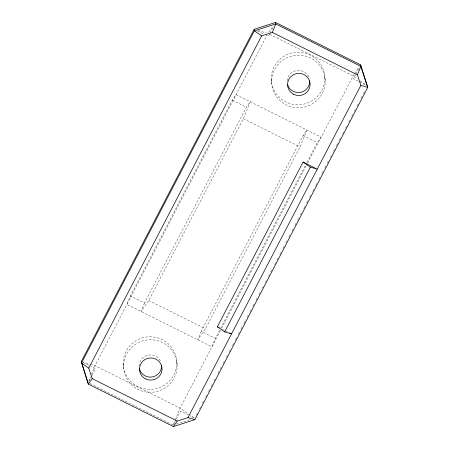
<?xml version="1.0" encoding="UTF-8"?>
<svg xmlns="http://www.w3.org/2000/svg" width="449" height="449" viewBox="0 0 449 449"><rect width="100%" height="100%" fill="white"/><g stroke="black" fill="none" stroke-linecap="round" stroke-linejoin="round"><path stroke-width="0.34" stroke-dasharray="2.25 1.68" d="M88.678 381.381L90.457 376.986M91.473 374.477L95.031 365.688L266.959 35.28M306.903 162.482L317.252 142.597L321.086 137.108L236.045 94.683L232.212 100.172L130.339 295.958L126.91 304.428L211.945 346.853L215.374 338.378L220.229 329.055M144.511 303.024L141.081 311.499L148.748 300.527L243.358 118.699L250.216 101.755L246.383 107.244L144.511 303.024L130.339 295.958M201.203 331.306L197.773 339.781L205.44 328.808L300.05 146.98L306.908 130.036L303.075 135.525L201.203 331.306L215.374 338.378M90.047 383.569L173.207 425.057L180.071 408.113L221.306 328.859M89.121 380.814L91.647 375.959M91.961 375.353L95.435 368.674L91.125 366.524M269.591 33.984L268.328 36.408L266.476 35.488M269.905 33.378L273.379 26.699M220.549 328.432L305.606 164.968M221.632 328.236L306.229 165.653M307.52 163.172L354.109 74.203M173.207 425.057L176.053 419.596M176.367 418.99L180.476 411.099L187.867 414.786M355.574 74.585L353.363 78.833L358.908 81.6M355.889 73.978L359.048 67.906M196.264 415.056L197.56 412.569M199.502 408.831L200.473 406.968M202.415 403.236L203.711 400.744M205.653 397.011L206.624 395.142M208.566 391.41L209.863 388.924M211.159 386.432L212.775 383.323M214.072 380.836L215.043 378.967M217.956 373.366L218.927 371.503M220.223 369.011L221.84 365.901M223.136 363.409L224.433 360.923M226.375 357.191L227.346 355.322M229.287 351.589L230.584 349.103M232.526 345.365L233.497 343.502M235.439 339.77L236.735 337.278M238.352 334.168L239.648 331.682M240.945 329.19L242.561 326.081M243.858 323.589L245.799 319.856M247.096 317.37L248.712 314.255M250.009 311.769L250.98 309.9M252.922 306.167L254.218 303.681M256.16 299.949L257.131 298.08M259.073 294.348L260.369 291.856M262.311 288.123L263.282 286.26M265.224 282.522L266.521 280.036M268.463 276.303L269.434 274.434M270.73 271.948L272.347 268.833M274.614 264.478L275.585 262.614M276.881 260.123L278.498 257.013M279.794 254.527L281.091 252.035M283.033 248.303L284.004 246.434M285.946 242.701L287.242 240.215M288.859 237.1L290.155 234.614M292.097 230.881L293.068 229.012M295.01 225.28L296.306 222.794M297.603 220.302L299.219 217.193M300.516 214.701L301.487 212.837M303.754 208.482L305.371 205.367M306.667 202.881L308.289 199.771M309.58 197.279L310.876 194.793M312.818 191.061L313.789 189.192M315.731 185.459L317.028 182.968M318.97 179.235L319.941 177.372M321.882 173.634L323.179 171.148M324.801 168.038L326.092 165.546M327.388 163.06L329.01 159.945M330.301 157.459L332.243 153.726M333.54 151.234L335.162 148.125M336.453 145.639L337.749 143.147M339.365 140.037L340.662 137.546M342.604 133.813L343.575 131.95M345.522 128.212L346.813 125.726M348.755 121.993L349.726 120.124M351.674 116.392L352.965 113.906M354.261 111.414L355.877 108.304M357.174 105.812L358.796 102.703M361.058 98.348L362.034 96.479M363.325 93.993L364.947 90.883M268.687 32.328L273.289 25.745M354.491 73.653L359.093 67.069M176.457 424.013L191.397 419.209M258.085 30.51L266.611 33.035M81.92 361.799L89.789 364.133M90.44 364.324L95.031 365.688L180.071 408.113L194.647 418.165L190.331 416.015M269.798 34.36L352.959 75.847L357.443 78.94M257.232 30.88L264.012 34.259M359.526 81.909L365.688 84.984M232.212 100.172L246.383 107.244M303.075 135.525L317.252 142.597M243.358 118.699L300.05 146.98M222.306 329.24L227.233 331.699M148.748 300.527L205.44 328.808M83.11 362.528L90.507 366.216M360.25 80.876L365.856 84.743M324.756 77.043A26.766 26.283 -7.7 0 1 285.828 101.934A26.766 26.283 -7.7 0 1 283.515 56.467A26.766 26.283 -7.7 0 1 324.756 77.043L325.16 80.029A26.766 26.283 -7.7 0 1 286.232 104.92A26.766 26.283 -7.7 0 1 283.92 59.453A26.766 26.283 -7.7 0 1 325.16 80.029M271.308 79.922L271.712 82.908M176.682 361.613A26.766 26.283 -7.7 0 1 137.753 386.51A26.766 26.283 -7.7 0 1 135.441 341.044A26.766 26.283 -7.7 0 1 176.682 361.613L177.086 364.599A26.766 26.283 -7.7 0 1 138.157 389.496A26.766 26.283 -7.7 0 1 135.845 344.024A26.766 26.283 -7.7 0 1 177.086 364.599M123.234 364.493L123.638 367.478M139.083 366.07A11.281 11.073 -7.7 0 1 160.899 362.046M287.18 80.915A11.281 11.073 -7.7 0 1 308.974 77.475"/><path stroke-width="0.67" d="M194.849 419.658L187.963 417.615L177.243 421.061L92.208 378.642L88.75 368.124L261.644 35.858L272.363 32.418L275.793 23.943L275.591 22.45L254.151 29.342L81.263 361.602L88.374 384.125L173.409 426.55L194.849 419.658L367.737 87.398L360.626 64.875L275.591 22.45M187.963 417.615L360.85 85.355L357.398 74.837L360.828 66.368L360.626 64.875M229.697 332.934L231.549 333.854L224.674 331.873L217.378 326.782L303.081 162.072L317.252 169.144L310.377 167.157L303.081 162.072M224.674 331.873L310.377 167.157M92.208 378.642L88.374 384.125L81.263 361.602M173.409 426.55L177.243 421.061M360.85 85.355L367.737 87.398L360.828 66.368L275.793 23.943L254.353 30.835L81.465 363.095L88.75 368.124M272.363 32.418L357.398 74.837M217.378 326.782L219.224 327.703M261.644 35.858L254.353 30.835L254.151 29.342M309.698 80.859A11.281 11.073 -7.7 0 1 287.702 84.917M161.623 365.435A11.281 11.073 -7.7 0 1 151.807 377.02A11.281 11.073 -7.7 0 1 139.325 368.371M145.622 378.911A11.281 11.073 -7.7 0 0 162.027 368.421A11.281 11.073 -7.7 0 0 144.645 359.75A11.281 11.073 -7.7 0 0 145.622 378.911M293.697 94.335A11.281 11.073 -7.7 0 0 310.102 83.845A11.281 11.073 -7.7 0 0 292.72 75.174A11.281 11.073 -7.7 0 0 293.697 94.335"/></g></svg>
